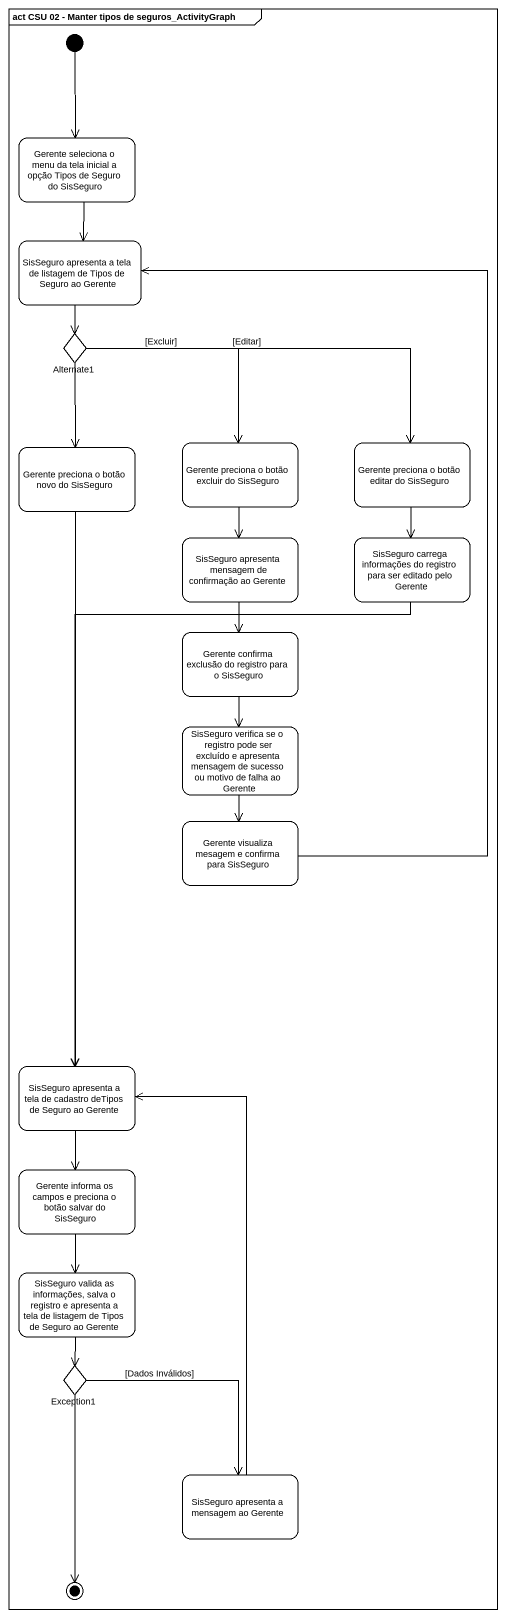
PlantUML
@startuml
mainframe act CSU 02 - Manter tipos de seguros_ActivityGraph
hide empty description
state "Gerente seleciona o menu da tela inicial a opção Tipos de Seguro do SisSeguro" as Gerente_seleciona_o_menu_da
state "SisSeguro apresenta a tela de listagem de Tipos de Seguro ao Gerente" as SisSeguro_apresenta_a_tela
state Alternate1 <<choice>>
state "Gerente preciona o botão novo do SisSeguro" as Gerente_preciona_o_botão
state "Gerente preciona o botão excluir do SisSeguro" as Gerente_preciona_o_botão_2
state "Gerente preciona o botão editar do SisSeguro" as Gerente_preciona_o_botão_3
state "SisSeguro apresenta mensagem de confirmação ao Gerente" as SisSeguro_apresenta
state "SisSeguro carrega informações do registro para ser editado pelo Gerente" as SisSeguro_carrega
state "Gerente confirma exclusão do registro para o SisSeguro" as Gerente_confirma_exclusão
state "SisSeguro verifica se o registro pode ser excluído e apresenta mensagem de sucesso ou motivo de falha ao Gerente" as SisSeguro_verifica_se_o
state "Gerente visualiza mesagem e confirma para SisSeguro" as Gerente_visualiza_mesagem_e
state "SisSeguro apresenta a tela de cadastro deTipos de Seguro ao Gerente" as SisSeguro_apresenta_a_tela_2
state "Gerente informa os campos e preciona o botão salvar do SisSeguro" as Gerente_informa_os_campos_e
state "SisSeguro valida as informações, salva o registro e apresenta a tela de listagem de Tipos de Seguro ao Gerente" as SisSeguro_valida_as
state Exception1 <<choice>>
state "SisSeguro apresenta a mensagem ao Gerente" as SisSeguro_apresenta_a
[*] --> Gerente_seleciona_o_menu_da
Gerente_seleciona_o_menu_da --> SisSeguro_apresenta_a_tela
SisSeguro_apresenta_a_tela --> Alternate1
Alternate1 --> Gerente_preciona_o_botão
Alternate1 --> Gerente_preciona_o_botão_2 : [Excluir]
Alternate1 -right-> Gerente_preciona_o_botão_3 : [Editar]
Gerente_preciona_o_botão --> SisSeguro_apresenta_a_tela_2
Gerente_preciona_o_botão_2 --> SisSeguro_apresenta
Gerente_preciona_o_botão_3 --> SisSeguro_carrega
SisSeguro_apresenta --> Gerente_confirma_exclusão
SisSeguro_carrega --> SisSeguro_apresenta_a_tela_2
Gerente_confirma_exclusão --> SisSeguro_verifica_se_o
SisSeguro_verifica_se_o --> Gerente_visualiza_mesagem_e
Gerente_visualiza_mesagem_e -up-> SisSeguro_apresenta_a_tela
SisSeguro_apresenta_a_tela_2 --> Gerente_informa_os_campos_e
Gerente_informa_os_campos_e --> SisSeguro_valida_as
SisSeguro_valida_as --> Exception1
Exception1 --> SisSeguro_apresenta_a : [Dados Inválidos]
SisSeguro_apresenta_a -up-> SisSeguro_apresenta_a_tela_2
Exception1 --> [*]
@enduml
